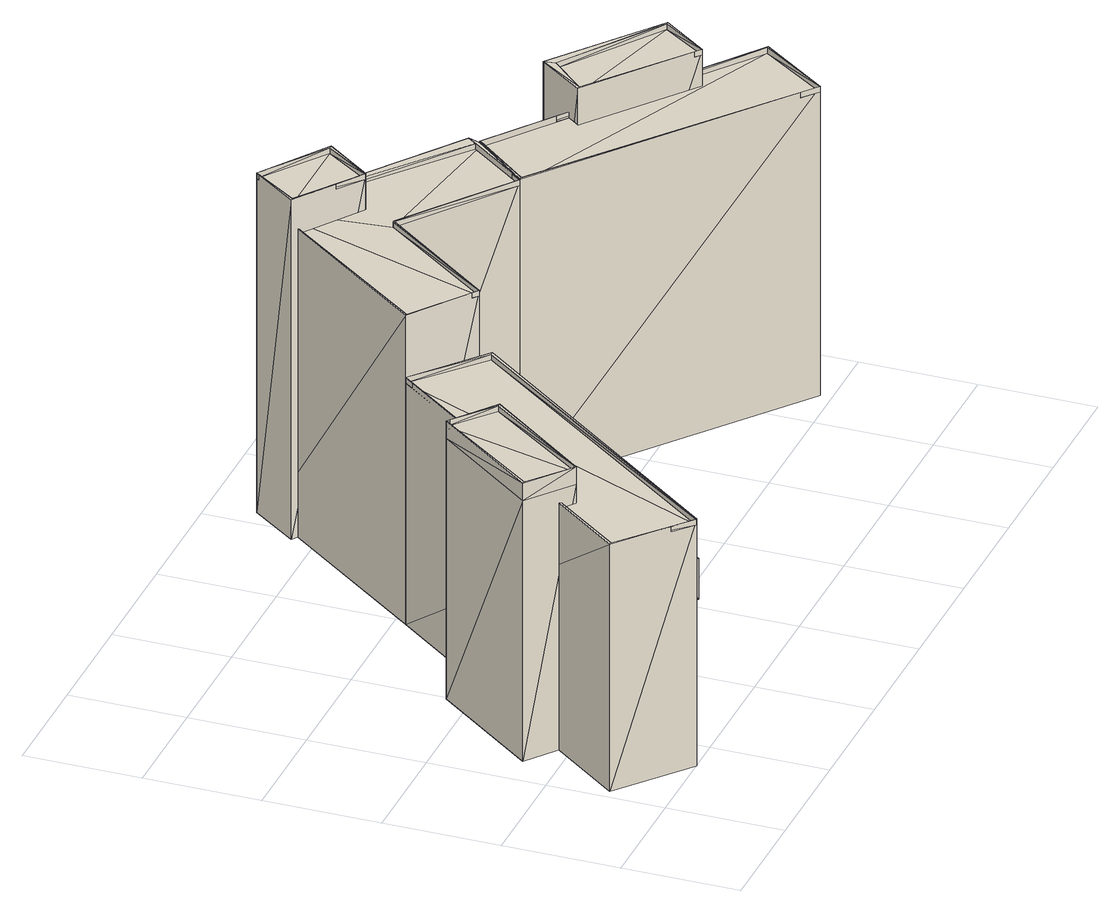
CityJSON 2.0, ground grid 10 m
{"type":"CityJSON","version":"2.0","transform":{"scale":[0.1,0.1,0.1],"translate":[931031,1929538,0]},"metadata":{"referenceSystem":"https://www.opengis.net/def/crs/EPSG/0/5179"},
"CityObjects":{
"building1":{"type":"Building","geometry":[{"type":"MultiSurface","lod":"3","boundaries":[[[0,1,2]],[[3,4,2]],[[5,6,3]],[[4,3,6]],[[1,0,5]],[[6,5,0]],[[2,7,0]],[[8,0,7]],[[4,9,2]],[[7,2,9]],[[6,10,4]],[[9,4,10]],[[0,8,6]],[[10,6,8]],[[11,12,13]],[[1,14,11]],[[12,11,14]],[[15,16,1]],[[14,1,16]],[[16,15,17]],[[18,19,17]],[[19,18,13]],[[12,20,13]],[[21,13,20]],[[14,22,12]],[[20,12,22]],[[16,23,14]],[[22,14,23]],[[17,24,16]],[[23,16,24]],[[19,25,17]],[[24,17,25]],[[13,21,19]],[[25,19,21]],[[3,26,5]],[[27,5,26]],[[28,29,30]],[[31,32,28]],[[29,28,32]],[[33,34,31]],[[32,31,34]],[[34,33,30]],[[29,35,30]],[[36,30,35]],[[32,37,29]],[[35,29,37]],[[34,38,32]],[[37,32,38]],[[30,36,34]],[[38,34,36]],[[35,37,36]],[[38,36,37]],[[30,39,28]],[[40,28,39]],[[31,41,33]],[[42,33,41]],[[1,43,2]],[[44,2,43]],[[15,45,17]],[[46,17,45]],[[17,46,18]],[[39,18,46]],[[1,43,15]],[[45,15,43]],[[11,47,1]],[[43,1,47]],[[13,48,11]],[[47,11,48]],[[18,39,13]],[[48,13,39]],[[7,9,8]],[[10,8,9]],[[2,44,3]],[[26,3,44]],[[5,27,1]],[[43,1,27]],[[49,50,51]],[[52,51,50]],[[53,54,55]],[[56,55,54]],[[55,56,57]],[[50,57,56]],[[58,52,53]],[[54,53,52]],[[55,59,53]],[[60,53,59]],[[57,49,55]],[[59,55,49]],[[53,60,58]],[[51,58,60]],[[59,61,60]],[[61,59,49]],[[51,62,49]],[[62,51,60]],[[61,63,60]],[[64,60,63]],[[49,65,61]],[[63,61,65]],[[62,66,49]],[[65,49,66]],[[60,64,62]],[[66,62,64]],[[63,65,64]],[[66,64,65]],[[67,68,69]],[[70,69,68]],[[71,72,67]],[[68,67,72]],[[72,71,73]],[[69,70,73]],[[68,74,70]],[[75,70,74]],[[72,76,68]],[[74,68,76]],[[73,77,72]],[[76,72,77]],[[70,75,73]],[[77,73,75]],[[69,78,67]],[[79,67,78]],[[67,79,71]],[[80,71,79]],[[73,81,69]],[[78,69,81]],[[74,76,75]],[[77,75,76]],[[71,80,73]],[[81,73,80]],[[28,40,31]],[[41,31,40]],[[33,42,30]],[[39,30,42]],[[25,21,24]],[[21,20,24]],[[22,23,20]],[[20,23,24]],[[82,83,84]],[[85,86,84]],[[87,88,85]],[[86,85,88]],[[83,82,87]],[[88,87,82]],[[84,89,82]],[[90,82,89]],[[86,91,84]],[[89,84,91]],[[88,92,86]],[[91,86,92]],[[82,90,88]],[[92,88,90]],[[83,93,84]],[[94,84,93]],[[84,94,85]],[[95,85,94]],[[87,96,83]],[[93,83,96]],[[89,91,90]],[[92,90,91]],[[85,95,87]],[[96,87,95]],[[97,98,99]],[[100,99,98]],[[101,102,103]],[[104,103,102]],[[105,106,107]],[[108,107,106]],[[109,110,111]],[[112,111,110]],[[113,114,115]],[[116,115,114]],[[117,118,119]],[[120,119,118]],[[121,122,123]],[[124,123,122]],[[41,42,40]],[[44,26,43]],[[26,27,43]],[[27,45,43]],[[43,45,47]],[[45,46,47]],[[47,46,48]],[[46,39,48]],[[48,39,42]],[[42,39,40]],[[56,50,54]],[[52,54,50]],[[78,79,81]],[[80,81,79]],[[94,95,93]],[[96,93,95]],[[125,126,127]],[[128,127,126]],[[127,128,129]],[[130,129,128]],[[129,130,131]],[[132,131,130]],[[133,126,125]],[[131,134,125]],[[132,135,131]],[[134,131,135]],[[125,107,133]],[[108,133,107]],[[134,105,125]],[[107,125,105]],[[135,106,134]],[[105,134,106]],[[125,136,131]],[[136,137,131]],[[137,138,131]],[[138,139,131]],[[127,140,125]],[[136,125,140]],[[129,141,127]],[[141,142,127]],[[142,143,127]],[[143,140,127]],[[131,139,129]],[[141,129,139]],[[101,103,138]],[[139,138,103]],[[140,98,136]],[[97,136,98]],[[100,98,143]],[[140,143,98]],[[139,103,141]],[[104,141,103]],[[97,99,136]],[[137,136,99]],[[104,102,141]],[[142,141,102]],[[143,137,100]],[[99,100,137]],[[142,138,143]],[[137,143,138]],[[102,101,142]],[[138,142,101]],[[100,99,102]],[[101,102,99]],[[144,145,146]],[[147,146,145]],[[146,147,148]],[[149,148,147]],[[148,149,150]],[[151,150,149]],[[152,145,144]],[[150,153,144]],[[151,154,150]],[[153,150,154]],[[144,115,152]],[[116,152,115]],[[153,113,144]],[[115,144,113]],[[154,114,153]],[[113,153,114]],[[144,155,150]],[[156,150,155]],[[146,157,144]],[[155,144,157]],[[148,158,146]],[[157,146,158]],[[150,156,148]],[[158,148,156]],[[155,109,156]],[[111,156,109]],[[157,110,155]],[[109,155,110]],[[158,112,157]],[[110,157,112]],[[156,111,158]],[[112,158,111]],[[159,160,161]],[[162,161,160]],[[161,162,163]],[[164,163,162]],[[163,164,165]],[[166,165,164]],[[159,167,160]],[[168,160,167]],[[165,169,159]],[[167,159,169]],[[166,170,165]],[[169,165,170]],[[167,123,168]],[[124,168,123]],[[169,121,167]],[[123,167,121]],[[170,122,169]],[[121,169,122]],[[159,171,165]],[[172,165,171]],[[161,173,159]],[[171,159,173]],[[163,174,161]],[[173,161,174]],[[165,172,163]],[[174,163,172]],[[171,117,172]],[[119,172,117]],[[173,118,171]],[[117,171,118]],[[174,120,173]],[[118,173,120]],[[172,119,174]],[[120,174,119]]]}]}
},
"vertices":[
[428,280,280],[425,280,280],[642,110,280],[686,170,280],[684,170,280],[469,330,280],[470,330,280],[642,110,275],[428,280,275],[684,170,275],[470,330,275],[330,350,280],[329,350,280],[253,250,280],[424,280,280],[471,340,280],[468,330,280],[319,450,280],[196,290,280],[198,290,280],[329,350,275],[253,250,275],[424,280,275],[468,330,275],[319,450,275],[198,290,275],[686,170,0],[469,330,0],[9,50,224],[12,50,224],[196,290,224],[70,0,224],[69,0,224],[256,240,224],[253,240,224],[12,50,219],[196,290,219],[69,0,219],[253,240,219],[196,290,0],[9,50,0],[70,0,0],[256,240,0],[425,280,0],[642,110,0],[471,340,0],[319,450,0],[330,350,0],[253,250,0],[68,100,252],[68,100,0],[138,190,252],[138,190,0],[99,220,236],[99,220,0],[29,130,236],[29,130,0],[68,100,236],[138,190,236],[29,130,252],[99,220,252],[32,130,252],[135,190,252],[32,130,247],[99,220,247],[68,100,247],[135,190,247],[558,310,308],[559,300,308],[649,240,308],[646,240,308],[528,270,308],[531,270,308],[619,200,308],[559,300,303],[646,240,303],[531,270,303],[619,200,303],[649,240,0],[558,310,0],[528,270,0],[619,200,0],[374,420,308],[377,420,308],[318,460,308],[288,420,308],[290,420,308],[347,380,308],[346,380,308],[318,460,303],[374,420,303],[290,420,303],[346,380,303],[377,420,0],[318,460,0],[288,420,0],[347,380,0],[246,200,132],[246,200,114],[258,220,132],[258,220,114],[261,220,132],[261,220,114],[266,230,132],[266,230,114],[268,230,138],[255,240,138],[243,200,138],[229,210,138],[104,20,161],[104,20,142],[124,40,161],[124,40,142],[126,50,166],[113,60,166],[101,10,166],[88,20,166],[174,110,115],[174,110,96],[194,130,115],[194,130,96],[196,140,120],[183,150,120],[171,110,120],[158,120,120],[243,200,141],[228,210,141],[243,200,104],[228,210,104],[271,230,104],[256,240,104],[271,230,141],[256,240,141],[229,210,141],[268,230,141],[255,240,141],[247,200,132],[259,220,132],[262,220,132],[267,230,132],[247,200,114],[267,230,114],[262,220,114],[259,220,114],[101,10,169],[86,20,169],[101,10,132],[86,20,132],[129,50,132],[114,60,132],[129,50,169],[114,60,169],[88,20,169],[126,50,169],[113,60,169],[105,20,161],[125,40,161],[105,20,142],[125,40,142],[171,100,123],[157,110,123],[171,100,86],[157,110,86],[199,140,86],[184,150,86],[199,140,123],[184,150,123],[171,110,123],[158,120,123],[196,140,123],[183,150,123],[175,110,115],[195,130,115],[175,110,96],[195,130,96]
]}
